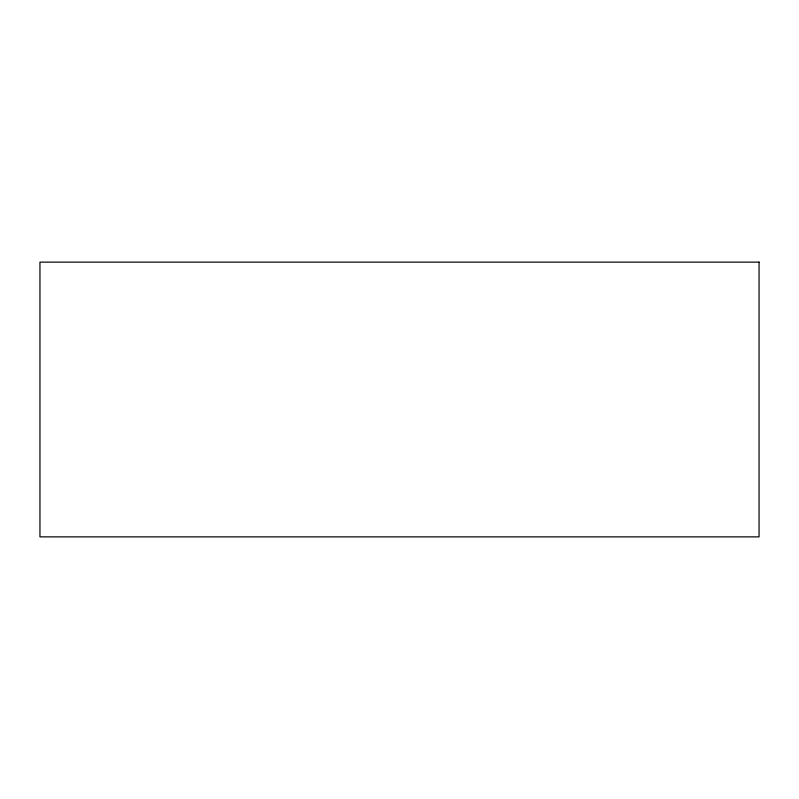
<?xml version="1.0" encoding="UTF-8"?>
<svg xmlns="http://www.w3.org/2000/svg" width="799" height="799" viewBox="0 0 799 799"><rect width="100%" height="100%" fill="white"/><g stroke="black" fill="none" stroke-linecap="round" stroke-linejoin="round"><path stroke-width="1.2" d="M759.05 262.132L39.95 262.132L39.95 536.868L759.05 536.868L759.05 262.132"/></g></svg>
